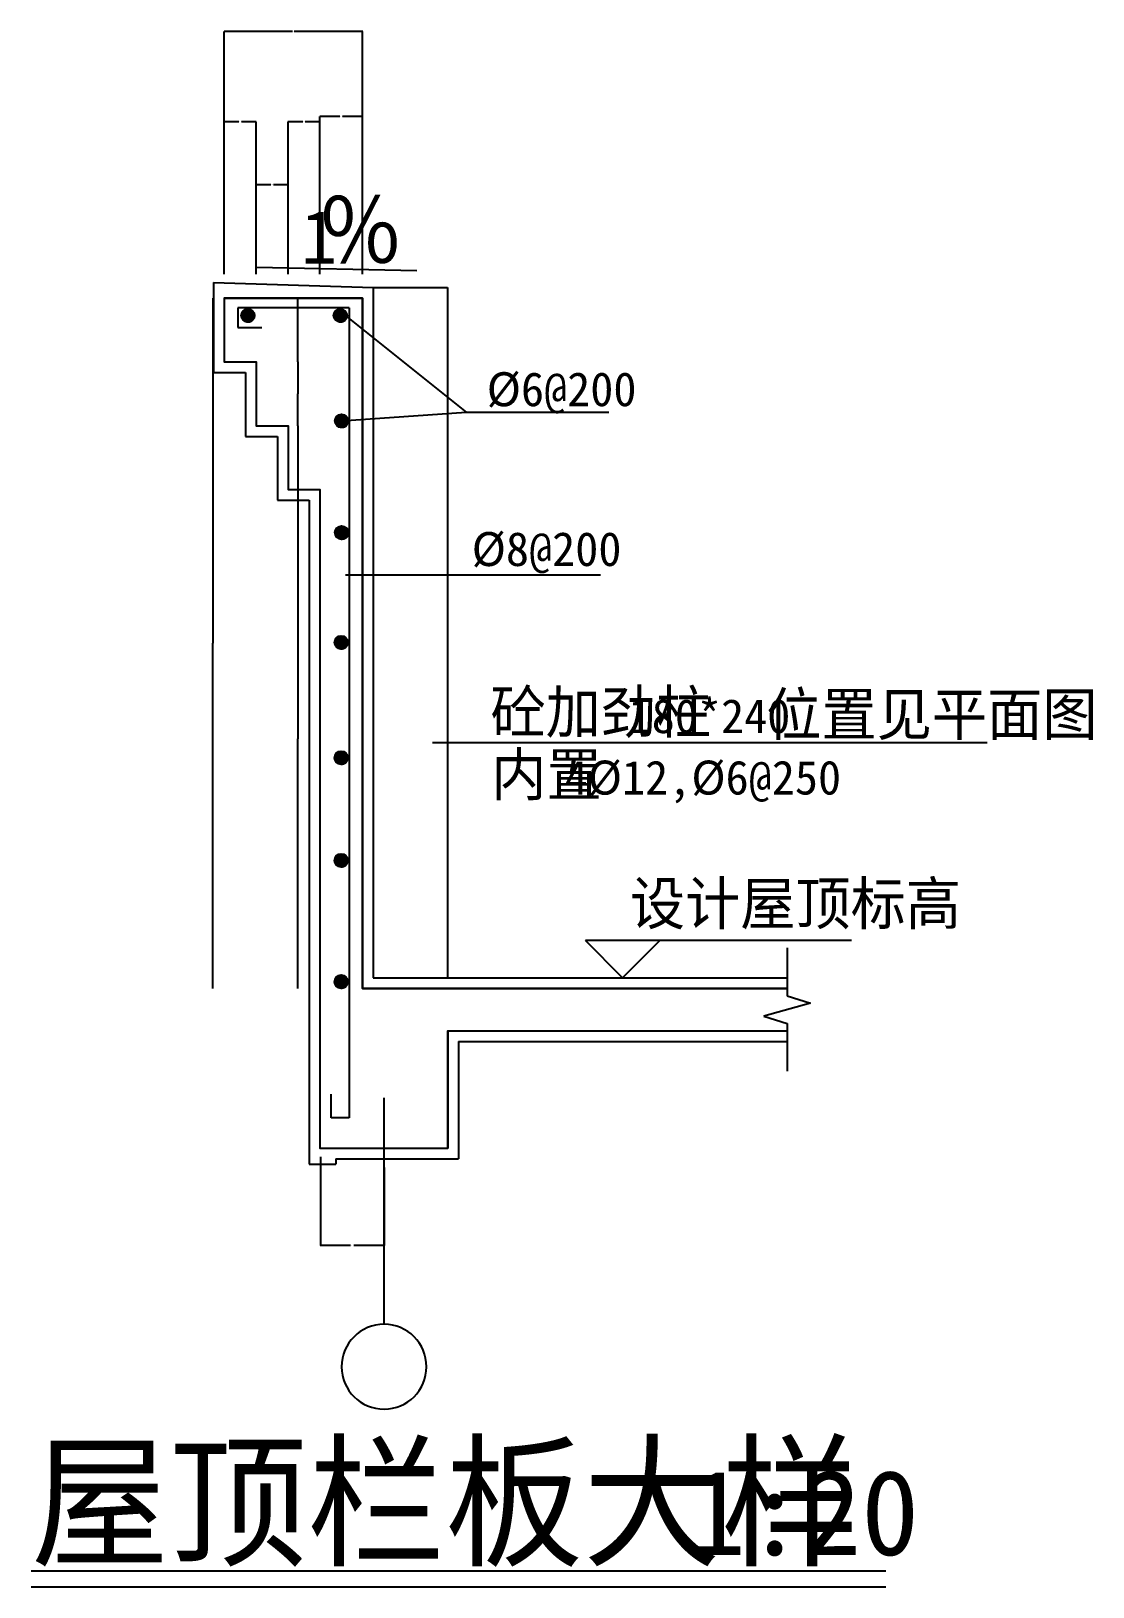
# Model space of a CAD drawing. Header units: metres. Extents: x 13061 to 15061, y 19256 to 22186.
import ezdxf

# ---------------------------------------------------------------- set-up
doc = ezdxf.new("R2010")
doc.units = ezdxf.units.M
for name, color, linetype in [('AXIS', 3, 'Continuous'), ('LINE', 3, 'Continuous'), ('OTHER', 7, 'Continuous'), ('PUB_DIM', 3, 'Continuous'), ('PUB_TEXT', 7, 'Continuous'), ('PUB_WALL', 255, 'Continuous'), ('S_WALL', 255, 'Continuous'), ('WINDOW', 2, 'Continuous')]:
    doc.layers.add(name, color=color, linetype=linetype)
doc.dimstyles.get("Standard").update_dxf_attribs({"dimtxt": 2.5, "dimasz": 2.5, "dimexe": 1.25, "dimexo": 0.625, "dimtad": 1, "dimcen": 2.5, "dimazin": 3, "dimtfac": 1, "dimtmove": 0, "dimatfit": 3})

# ---------------------------------------------------------------- blocks, each defined once
blk = doc.blocks.new('_AXISO')
blk.add_circle((0, 0), 0.5)
blk = doc.blocks.new('_CLOSEDFILLED')
at = {"color": 0, "linetype": 'BYBLOCK'}
blk.add_solid([(-1, 0), (0, 0), (-1, 0)], dxfattribs=at)
blk = doc.blocks.new('*D1')
for p, q in [((13563.12, 21683.15), (13562.87, 21683.15)), ((13563.37, 21683.15), (13563.37, 21683.15)), ((13563.37, 21562.96), (13563.37, 21683.15)), ((13563.37, 21683.15), (13563.37, 21683.15)), ((13563.62, 21683.15), (13563.87, 21683.15))]:
    blk.add_line(p, q)
at = {"layer": 'Defpoints'}
for p in [(13563.37, 21683.15), (13563.37, 21683.15), (13563.37, 21562.96)]:
    blk.add_point(p, dxfattribs=at)
at = {"layer": 'PUB_DIM', "xscale": 0.25, "yscale": 0.25}
blk.add_blockref('_CLOSEDFILLED', (13563.37, 21683.15), dxfattribs=at)
at = {"layer": 'PUB_DIM', "xscale": 0.25, "yscale": 0.25, "rotation": 180}
blk.add_blockref('_CLOSEDFILLED', (13563.37, 21683.15), dxfattribs=at)
at = {"layer": 'PUB_DIM', "insert": (13563.37, 21684.275), "char_height": 1, "attachment_point": 5}
blk.add_mtext('0', dxfattribs=at)
blk = doc.blocks.new('*D2')
for p, q in [((13563.37, 21562.96), (13563.37, 21502.86)), ((13563.12, 21502.86), (13562.87, 21502.86)), ((13563.37, 21442.77), (13563.37, 21502.86)), ((13563.37, 21502.86), (13563.37, 21502.86)), ((13563.62, 21502.86), (13563.87, 21502.86))]:
    blk.add_line(p, q)
at = {"layer": 'Defpoints'}
for p in [(13563.37, 21562.96), (13563.37, 21502.86), (13563.37, 21442.77)]:
    blk.add_point(p, dxfattribs=at)
at = {"layer": 'PUB_DIM', "xscale": 0.25, "yscale": 0.25}
blk.add_blockref('_CLOSEDFILLED', (13563.37, 21502.86), dxfattribs=at)
at = {"layer": 'PUB_DIM', "xscale": 0.25, "yscale": 0.25, "rotation": 180}
blk.add_blockref('_CLOSEDFILLED', (13563.37, 21502.86), dxfattribs=at)
at = {"layer": 'PUB_DIM', "insert": (13563.37, 21503.985), "char_height": 1, "attachment_point": 5}
blk.add_mtext('0', dxfattribs=at)
blk = doc.blocks.new('*D3')
for p, q in [((13563.37, 21442.77), (13563.37, 21313.5)), ((13563.12, 21313.5), (13562.87, 21313.5)), ((13563.37, 21322.76), (13563.37, 21313.5)), ((13563.37, 21313.5), (13563.37, 21313.5)), ((13563.62, 21313.5), (13563.87, 21313.5))]:
    blk.add_line(p, q)
at = {"layer": 'Defpoints'}
for p in [(13563.37, 21442.77), (13563.37, 21322.76), (13563.37, 21313.5)]:
    blk.add_point(p, dxfattribs=at)
at = {"layer": 'PUB_DIM', "xscale": 0.25, "yscale": 0.25}
blk.add_blockref('_CLOSEDFILLED', (13563.37, 21313.5), dxfattribs=at)
at = {"layer": 'PUB_DIM', "xscale": 0.25, "yscale": 0.25, "rotation": 180}
blk.add_blockref('_CLOSEDFILLED', (13563.37, 21313.5), dxfattribs=at)
at = {"layer": 'PUB_DIM', "insert": (13563.37, 21314.625), "char_height": 1, "attachment_point": 5}
blk.add_mtext('0', dxfattribs=at)
blk = doc.blocks.new('*D4')
for p, q in [((13403.37, 21683.15), (13403.37, 21033.05)), ((13403.12, 21033.05), (13402.87, 21033.05)), ((13403.37, 20382.95), (13403.37, 21033.05)), ((13403.37, 21033.05), (13403.37, 21033.05)), ((13403.62, 21033.05), (13403.87, 21033.05))]:
    blk.add_line(p, q)
at = {"layer": 'Defpoints'}
for p in [(13403.37, 21683.15), (13403.37, 21033.05), (13403.37, 20382.95)]:
    blk.add_point(p, dxfattribs=at)
at = {"layer": 'PUB_DIM', "xscale": 0.25, "yscale": 0.25}
blk.add_blockref('_CLOSEDFILLED', (13403.37, 21033.05), dxfattribs=at)
at = {"layer": 'PUB_DIM', "xscale": 0.25, "yscale": 0.25, "rotation": 180}
blk.add_blockref('_CLOSEDFILLED', (13403.37, 21033.05), dxfattribs=at)
at = {"layer": 'PUB_DIM', "insert": (13403.37, 21034.175), "char_height": 1, "attachment_point": 5}
blk.add_mtext('0', dxfattribs=at)
blk = doc.blocks.new('*D5')
for p, q in [((13512.375, 21896.37), (13484.63, 21896.37)), ((13484.88, 21728.48), (13484.88, 21896.37)), ((13545.12, 21896.37), (13517.375, 21896.37)), ((13544.87, 21728.48), (13544.87, 21896.37))]:
    blk.add_line(p, q)
at = {"layer": 'Defpoints'}
for p in [(13544.87, 21896.37), (13484.88, 21728.48), (13544.87, 21728.48)]:
    blk.add_point(p, dxfattribs=at)
at = {"layer": 'PUB_DIM', "xscale": 0.25, "yscale": 0.25}
blk.add_blockref('_CLOSEDFILLED', (13484.88, 21896.37), dxfattribs=at)
at = {"layer": 'PUB_DIM', "xscale": 0.25, "yscale": 0.25, "rotation": 180}
blk.add_blockref('_CLOSEDFILLED', (13544.87, 21896.37), dxfattribs=at)
at = {"layer": 'PUB_DIM', "insert": (13514.875, 21896.37), "char_height": 1, "attachment_point": 5}
blk.add_mtext('59,99', dxfattribs=at)
blk = doc.blocks.new('*D6')
for p, q in [((13572.97, 22015.35), (13544.62, 22015.35)), ((13544.87, 21728.48), (13544.87, 22015.35)), ((13605.32, 22015.35), (13576.97, 22015.35)), ((13605.07, 21728.48), (13605.07, 22015.35))]:
    blk.add_line(p, q)
at = {"layer": 'Defpoints'}
for p in [(13605.07, 22015.35), (13544.87, 21728.48), (13605.07, 21728.48)]:
    blk.add_point(p, dxfattribs=at)
at = {"layer": 'PUB_DIM', "xscale": 0.25, "yscale": 0.25}
blk.add_blockref('_CLOSEDFILLED', (13544.87, 22015.35), dxfattribs=at)
at = {"layer": 'PUB_DIM', "xscale": 0.25, "yscale": 0.25, "rotation": 180}
blk.add_blockref('_CLOSEDFILLED', (13605.07, 22015.35), dxfattribs=at)
at = {"layer": 'PUB_DIM', "insert": (13574.97, 22015.35), "char_height": 1, "attachment_point": 5}
blk.add_mtext('60,2', dxfattribs=at)
blk = doc.blocks.new('*D7')
for p, q in [((13642.68, 22025.35), (13604.82, 22025.35)), ((13605.07, 21728.48), (13605.07, 22025.35)), ((13685.54, 22025.35), (13647.68, 22025.35)), ((13685.29, 21728.48), (13685.29, 22025.35))]:
    blk.add_line(p, q)
at = {"layer": 'Defpoints'}
for p in [(13685.29, 22025.35), (13605.07, 21728.48), (13685.29, 21728.48)]:
    blk.add_point(p, dxfattribs=at)
at = {"layer": 'PUB_DIM', "xscale": 0.25, "yscale": 0.25}
blk.add_blockref('_CLOSEDFILLED', (13605.07, 22025.35), dxfattribs=at)
at = {"layer": 'PUB_DIM', "xscale": 0.25, "yscale": 0.25, "rotation": 180}
blk.add_blockref('_CLOSEDFILLED', (13685.29, 22025.35), dxfattribs=at)
at = {"layer": 'PUB_DIM', "insert": (13645.18, 22025.35), "char_height": 1, "attachment_point": 5}
blk.add_mtext('80,22', dxfattribs=at)
blk = doc.blocks.new('*D8')
for p, q in [((13553.49, 22185.35), (13424.44, 22185.35)), ((13424.69, 21888.48), (13424.69, 22185.35)), ((13685.54, 22185.35), (13556.49, 22185.35)), ((13685.29, 21888.48), (13685.29, 22185.35))]:
    blk.add_line(p, q)
at = {"layer": 'Defpoints'}
for p in [(13685.29, 22185.35), (13424.69, 21888.48), (13685.29, 21888.48)]:
    blk.add_point(p, dxfattribs=at)
at = {"layer": 'PUB_DIM', "xscale": 0.25, "yscale": 0.25}
blk.add_blockref('_CLOSEDFILLED', (13424.69, 22185.35), dxfattribs=at)
at = {"layer": 'PUB_DIM', "xscale": 0.25, "yscale": 0.25, "rotation": 180}
blk.add_blockref('_CLOSEDFILLED', (13685.29, 22185.35), dxfattribs=at)
at = {"layer": 'PUB_DIM', "insert": (13554.99, 22185.35), "char_height": 1, "attachment_point": 5}
blk.add_mtext('260', dxfattribs=at)
blk = doc.blocks.new('*D9')
for p, q in [((13605.81, 20065.46), (13605.81, 19898.31)), ((13725.84, 20045.46), (13725.84, 19898.31)), ((13662.825, 19898.31), (13605.56, 19898.31)), ((13726.09, 19898.31), (13668.825, 19898.31))]:
    blk.add_line(p, q)
at = {"layer": 'Defpoints'}
for p in [(13605.81, 20065.46), (13725.84, 20045.46), (13725.84, 19898.31)]:
    blk.add_point(p, dxfattribs=at)
at = {"layer": 'AXIS', "xscale": 0.25, "yscale": 0.25}
blk.add_blockref('_CLOSEDFILLED', (13605.81, 19898.31), dxfattribs=at)
at = {"layer": 'AXIS', "xscale": 0.25, "yscale": 0.25, "rotation": 180}
blk.add_blockref('_CLOSEDFILLED', (13725.84, 19898.31), dxfattribs=at)
at = {"layer": 'AXIS', "insert": (13665.825, 19898.31), "char_height": 1, "attachment_point": 5}
blk.add_mtext('120,03', dxfattribs=at)
blk = doc.blocks.new('*D10')
for p, q in [((13452.285, 22015.35), (13424.44, 22015.35)), ((13424.69, 21728.48), (13424.69, 22015.35)), ((13485.13, 22015.35), (13457.285, 22015.35)), ((13484.88, 21728.48), (13484.88, 22015.35))]:
    blk.add_line(p, q)
at = {"layer": 'Defpoints'}
for p in [(13484.88, 22015.35), (13424.69, 21728.48), (13484.88, 21728.48)]:
    blk.add_point(p, dxfattribs=at)
at = {"layer": 'PUB_DIM', "xscale": 0.25, "yscale": 0.25}
blk.add_blockref('_CLOSEDFILLED', (13424.69, 22015.35), dxfattribs=at)
at = {"layer": 'PUB_DIM', "xscale": 0.25, "yscale": 0.25, "rotation": 180}
blk.add_blockref('_CLOSEDFILLED', (13484.88, 22015.35), dxfattribs=at)
at = {"layer": 'PUB_DIM', "insert": (13454.785, 22015.35), "char_height": 1, "attachment_point": 5}
blk.add_mtext('60,19', dxfattribs=at)
blk = doc.blocks.new('*D11')
for p, q in [((13563.37, 21322.76), (13563.37, 20852.85)), ((13563.12, 20852.85), (13562.87, 20852.85)), ((13563.37, 20382.95), (13563.37, 20852.85)), ((13563.37, 20852.85), (13563.37, 20852.85)), ((13563.62, 20852.85), (13563.87, 20852.85))]:
    blk.add_line(p, q)
at = {"layer": 'Defpoints'}
for p in [(13563.37, 21322.76), (13563.37, 20852.85), (13563.37, 20382.95)]:
    blk.add_point(p, dxfattribs=at)
at = {"layer": 'PUB_DIM', "xscale": 0.25, "yscale": 0.25}
blk.add_blockref('_CLOSEDFILLED', (13563.37, 20852.85), dxfattribs=at)
at = {"layer": 'PUB_DIM', "xscale": 0.25, "yscale": 0.25, "rotation": 180}
blk.add_blockref('_CLOSEDFILLED', (13563.37, 20852.85), dxfattribs=at)
at = {"layer": 'PUB_DIM', "insert": (13563.37, 20853.975), "char_height": 1, "attachment_point": 5}
blk.add_mtext('0', dxfattribs=at)

msp = doc.modelspace()

# ---------------------------------------------------------------- hatches: boundary and pattern name
at = {"layer": 'PUB_DIM'}
h = msp.add_hatch(dxfattribs=at)
h.set_pattern_fill('SOLID')
h.paths.add_polyline_path([(13456.57, 21650.32, 1), (13481.75, 21650.32, 1)])
h = msp.add_hatch(dxfattribs=at)
h.set_pattern_fill('SOLID')
h.paths.add_polyline_path([(13630.85, 21650.32, 1), (13656.03, 21650.32, 1)])
h = msp.add_hatch(dxfattribs=at)
h.set_pattern_fill('SOLID')
h.paths.add_polyline_path([(13633.14, 21451.73, 1), (13658.32, 21451.73, 1)])
h = msp.add_hatch(dxfattribs=at)
h.set_pattern_fill('SOLID')
h.paths.add_polyline_path([(13633.31, 21241.29, 1), (13658.49, 21241.29, 1)])
h = msp.add_hatch(dxfattribs=at)
h.set_pattern_fill('SOLID')
h.paths.add_polyline_path([(13632.54, 21034.56, 1), (13657.72, 21034.56, 1)])
h = msp.add_hatch(dxfattribs=at)
h.set_pattern_fill('SOLID')
h.paths.add_polyline_path([(13632.54, 20817.38, 1), (13657.72, 20817.38, 1)])
h = msp.add_hatch(dxfattribs=at)
h.set_pattern_fill('SOLID')
h.paths.add_polyline_path([(13632.54, 20623.99, 1), (13657.72, 20623.99, 1)])
h = msp.add_hatch(dxfattribs=at)
h.set_pattern_fill('SOLID')
h.paths.add_polyline_path([(13632.54, 20395.49, 1), (13657.72, 20395.49, 1)])

# ---------------------------------------------------------------- linework, layer by layer
at = {"layer": 'AXIS'}
msp.add_line((13725.84, 19750.23), (13725.84, 20176.43), dxfattribs=at)
at = {"layer": 'LINE'}
for p, q in [((13705.36, 21703.21), (13845.55, 21703.21)), ((13845.55, 21703.21), (13845.55, 20403.01)), ((13660.38, 21664.97), (13450.33, 21664.97)), ((13450.33, 21664.97), (13450.33, 21627.44)), ((13645.28, 21656.44), (13880.52, 21468.44)), ((13660.38, 21664.97), (13660.38, 20139.18)), ((13450.33, 21627.44), (13495.62, 21627.44)), ((13645.73, 21451.73), (13880.52, 21468.44)), ((13880.52, 21468.44), (14149.29, 21468.44)), ((14072.08, 20403.01), (14305.19, 20403.01)), ((13625.99, 20139.18), (13625.99, 20183.41)), ((13660.38, 20139.18), (13625.99, 20139.18))]:
    msp.add_line(p, q, dxfattribs=at)
at = {"layer": 'OTHER'}
for p, q in [((14485.15, 20459.01), (14485.15, 20368.82)), ((14485.15, 20368.82), (14529.15, 20354.82)), ((14529.15, 20354.82), (14441.15, 20330.82)), ((14441.15, 20330.82), (14485.15, 20316.82)), ((14485.15, 20316.82), (14485.15, 20226.63))]:
    msp.add_line(p, q, dxfattribs=at)
at = {"layer": 'PUB_DIM'}
for p, q in [((13653.39, 21161.87), (14133.37, 21161.87)), ((14861.97, 20845.13), (13816.91, 20845.13)), ((14606.84, 20473.01), (14105.26, 20473.01)), ((14175.26, 20403.01), (14105.26, 20473.01)), ((14245.26, 20473.01), (14175.26, 20403.01))]:
    msp.add_line(p, q, dxfattribs=at)
msp.add_lwpolyline([(13787.37, 21734.2), (13485.59, 21740.62)], dxfattribs=at)
for centre in [(13469.16, 21650.32), (13643.44, 21650.32), (13645.73, 21451.73), (13645.9, 21241.29), (13645.13, 21034.56), (13645.13, 20817.38), (13645.13, 20623.99), (13645.13, 20395.49)]:
    msp.add_circle(centre, 12.59, dxfattribs=at)
at = {"layer": 'PUB_TEXT'}
for points in [[(13060.75, 19285.51), (14671.19, 19285.51)], [(13060.75, 19255.51), (14671.19, 19255.51)]]:
    msp.add_lwpolyline(points, dxfattribs=at)
at = {"layer": 'PUB_WALL'}
msp.add_lwpolyline([(14485.15, 20382.95), (13685.29, 20382.95), (13685.29, 21683.15), (13424.69, 21683.15), (13424.69, 21562.95), (13484.88, 21562.95), (13484.88, 21442.76), (13545.07, 21442.76), (13545.07, 21322.76), (13605.07, 21322.76), (13605.07, 20081.99), (13845.84, 20081.99), (13845.84, 20302.69), (14485.15, 20302.69)], dxfattribs=at)
at = {"layer": 'S_WALL'}
for p, q in [((13424.69, 21683.15), (13685.29, 21683.15)), ((13424.69, 21683.15), (13424.69, 21562.95)), ((13685.29, 21683.15), (13685.29, 20382.95)), ((13424.69, 21562.95), (13484.88, 21562.95)), ((13484.88, 21562.95), (13484.88, 21442.76)), ((13484.88, 21442.76), (13545.07, 21442.76)), ((13545.07, 21442.76), (13545.07, 21322.76)), ((13545.07, 21322.76), (13605.07, 21322.76)), ((13605.07, 21322.76), (13605.07, 20081.99)), ((13685.29, 20382.95), (14485.15, 20382.95)), ((13845.84, 20302.69), (14485.15, 20302.69)), ((13845.84, 20302.69), (13845.84, 20081.99)), ((13605.07, 20081.99), (13845.84, 20081.99))]:
    msp.add_line(p, q, dxfattribs=at)
at = {"layer": 'WINDOW'}
for p, q in [((13404.62, 21712.57), (13404.62, 21542.89)), ((13404.62, 21712.57), (13705.36, 21703.21)), ((13705.36, 21703.21), (13705.36, 20403.01)), ((13404.62, 21542.89), (13464.81, 21542.89)), ((13464.81, 21542.89), (13464.81, 21422.7)), ((13464.81, 21422.7), (13525.01, 21422.7)), ((13525.01, 21422.7), (13525.01, 21302.7)), ((13525.01, 21302.7), (13585.01, 21302.7)), ((13585.01, 21302.7), (13585.01, 20051.89)), ((13705.36, 20403.01), (14485.15, 20403.01)), ((13865.9, 20282.63), (13865.9, 20061.92)), ((13865.9, 20282.63), (14485.15, 20282.63)), ((13585.01, 20051.89), (13635.17, 20051.89)), ((13635.17, 20061.92), (13635.17, 20051.89)), ((13635.17, 20061.92), (13865.9, 20061.92))]:
    msp.add_line(p, q, dxfattribs=at)

# ---------------------------------------------------------------- block references
at = {"layer": 'AXIS', "xscale": -160, "yscale": 160, "zscale": 160}
msp.add_blockref('_AXISO', (13725.84, 19670.23), dxfattribs=at)

# ---------------------------------------------------------------- texts
at = {"layer": 'PUB_DIM'}
msp.add_text('设计屋顶标高', height=80, dxfattribs=at).set_placement((14188.97, 20503.01))
at = {"layer": 'PUB_TEXT'}
for s, height, p in [('％', 125, (13599.81, 21747.89)), ('1', 100, (13569.47, 21747.89)), ('%%c6@200', 64, (13919.14, 21479.54)), ('%%c8@200', 64, (13890.82, 21178.48)), ('砼加劲柱', 80, (13926.45, 20863.75)), ('180*240', 64, (14186.62, 20863.75)), ('位置见平面图', 80, (14446.12, 20859.4)), ('内置', 80, (13927.87, 20745.91)), ('4%%c12,%%c6@250', 64, (14065.97, 20748.01)), ('屋顶栏板大样', 200, (13060.75, 19315.51)), ('1:20', 160, (14298.58, 19315.51))]:
    msp.add_text(s, height=height, dxfattribs=at).set_placement(p)

# ---------------------------------------------------------------- dimensions: what is measured, and where the dimension line sits
at = {"layer": 'AXIS'}
dim = msp.add_linear_dim(base=(13725.84, 19898.31), p1=(13725.84, 20045.46), p2=(13605.81, 20065.46), dimstyle='Standard', dxfattribs=at)
dim.commit()
dim.dimension.update_dxf_attribs({"geometry": '*D9', "text_midpoint": (13665.825, 19898.31)})
at = {"layer": 'PUB_DIM'}
dim = msp.add_linear_dim(base=(13685.29, 22185.35), p1=(13685.29, 21888.48), p2=(13424.69, 21888.48), text='260', dimstyle='Standard', dxfattribs=at)
dim.commit()
dim.dimension.update_dxf_attribs({"geometry": '*D8', "text_midpoint": (13554.99, 22185.35)})
for base, p1, p2, picture, middle in [((13484.88, 22015.35), (13484.88, 21728.48), (13424.69, 21728.48), '*D10', (13454.785, 22015.35)), ((13605.07, 22015.35), (13605.07, 21728.48), (13544.87, 21728.48), '*D6', (13574.97, 22015.35)), ((13685.29, 22025.35), (13685.29, 21728.48), (13605.07, 21728.48), '*D7', (13645.18, 22025.35)), ((13544.87, 21896.37), (13544.87, 21728.48), (13484.88, 21728.48), '*D5', (13514.875, 21896.37)), ((13403.37, 21033.05), (13403.37, 21683.15), (13403.37, 20382.95), '*D4', (13403.37, 21034.175)), ((13563.37, 21683.15), (13563.37, 21683.15), (13563.37, 21562.96), '*D1', (13563.37, 21684.275)), ((13563.37, 21502.86), (13563.37, 21562.96), (13563.37, 21442.77), '*D2', (13563.37, 21503.985)), ((13563.37, 21313.5), (13563.37, 21442.77), (13563.37, 21322.76), '*D3', (13563.37, 21314.625)), ((13563.37, 20852.85), (13563.37, 21322.76), (13563.37, 20382.95), '*D11', (13563.37, 20853.975))]:
    dim = msp.add_linear_dim(base=base, p1=p1, p2=p2, dimstyle='Standard', dxfattribs=at)
    dim.commit()
    dim.dimension.update_dxf_attribs({"geometry": picture, "text_midpoint": middle})

doc.saveas('drawing.dxf')
